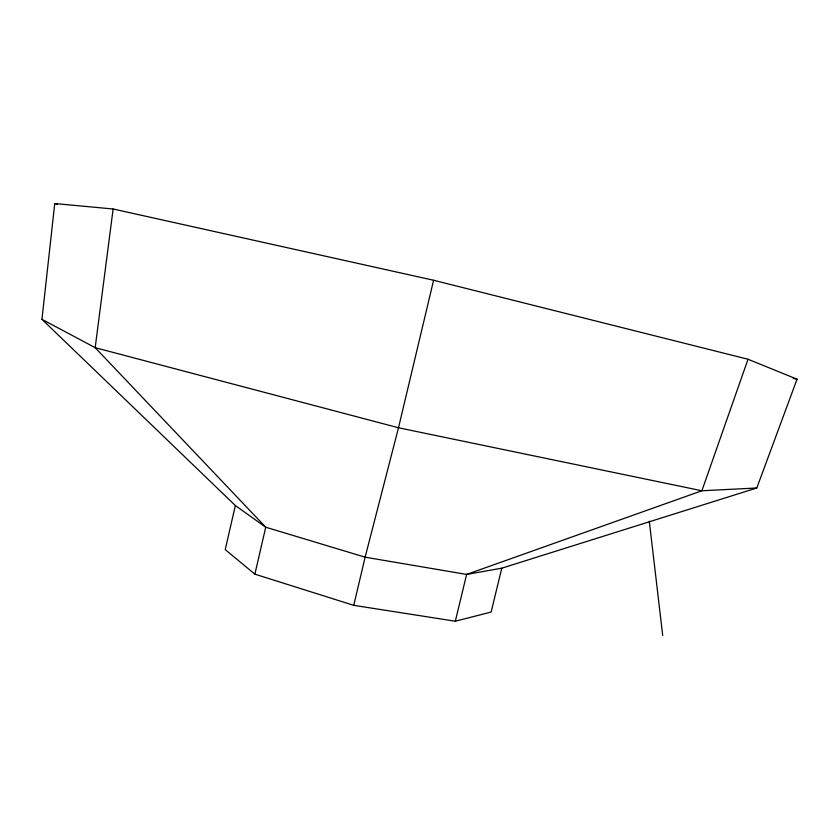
<?xml version="1.0" encoding="UTF-8"?>
<svg xmlns="http://www.w3.org/2000/svg" width="839" height="839" viewBox="0 0 839 839"><rect width="100%" height="100%" fill="white"/><g stroke="black" fill="none" stroke-linecap="round" stroke-linejoin="round"><path stroke-width="1.26" d="M41.95 319.323L54.745 203.541L113.129 208.995L433.606 280.257L748.021 359.249L797.05 379.186L756.809 487.983L501.785 568.181L466.62 574.432L365.133 557.18L265.732 527.217L235.35 505.539L41.95 319.323L95.174 347.671L398.494 427.764L701.886 490.763L756.809 487.983M113.129 208.995L95.174 347.671L265.732 527.217L254.878 574.159L353.743 605.339L455.325 621.217L491.119 612.061L501.785 568.181M235.35 505.539L225.23 549.618L254.878 574.159M353.743 605.339L365.133 557.18L398.494 427.764L433.606 280.257M455.325 621.217L466.62 574.432L701.886 490.763L748.021 359.249M793.201 378.42L797.05 379.186M54.745 203.541L57.262 204.234M649.302 521.25L662.705 635.459"/></g></svg>
